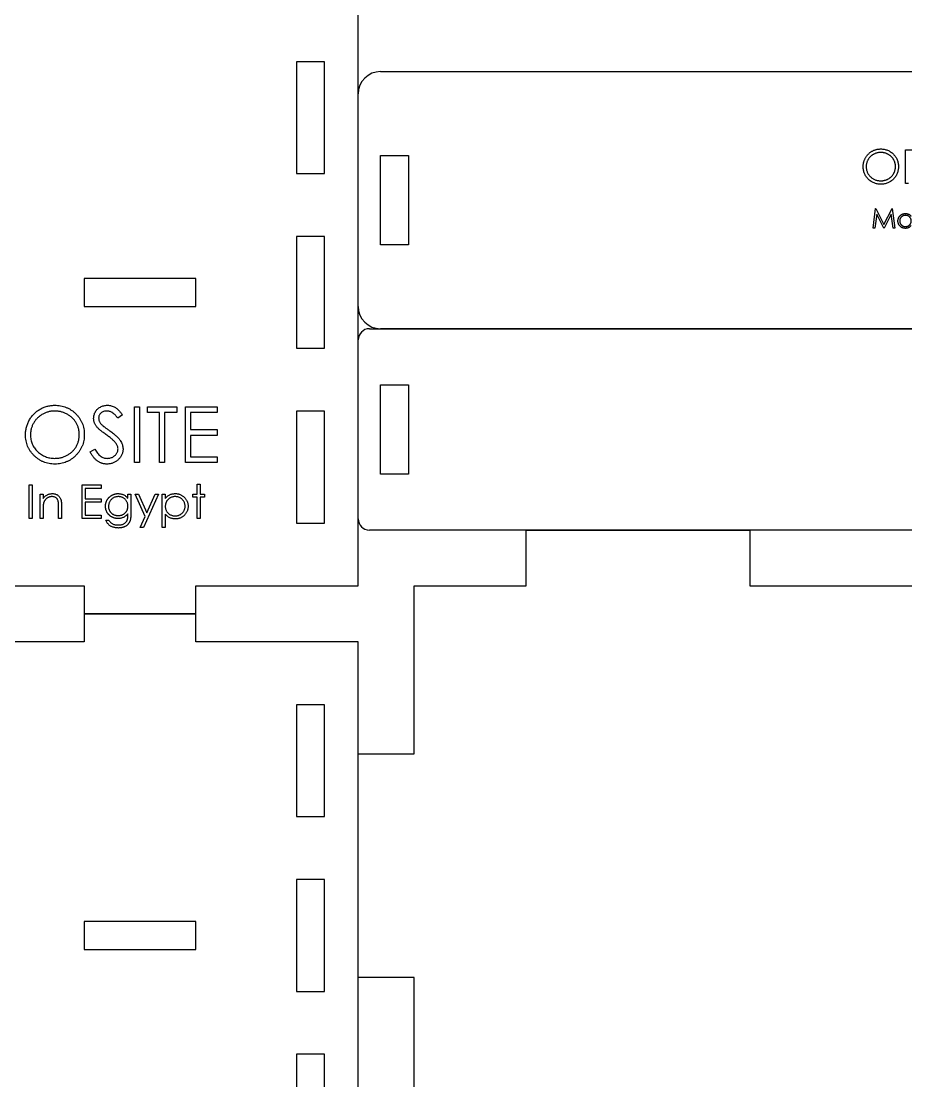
# Model space of a CAD drawing. Header units: millimetres. Extents: x 0 to 1198, y 2 to 800.
# Drawn here: x 148.3 to 227.3, y 400.8 to 495.5 of the extents above; entities that cross this region are included whole.
import ezdxf

# ---------------------------------------------------------------- set-up
doc = ezdxf.new("R2010")
doc.units = ezdxf.units.MM

# ---------------------------------------------------------------- blocks, each defined once
blk = doc.blocks.new('1- Side1 opposite')
at = {"color": 179, "linetype": 'Continuous', "lineweight": 25}
for p, q in [((153, 2.5), (153, 55)), ((147.5, 49.375), (147.5, 39.375)), ((150, 49.375), (147.5, 49.375)), ((150, 39.375), (150, 49.375)), ((147.5, 39.375), (150, 39.375)), ((150, 33.75), (147.5, 33.75)), ((147.5, 33.75), (147.5, 23.75)), ((150, 23.75), (150, 33.75)), ((138.5, 30), (128.5, 30)), ((128.5, 30), (128.5, 27.5)), ((138.5, 27.5), (138.5, 30)), ((128.5, 27.5), (138.5, 27.5)), ((147.5, 23.75), (150, 23.75)), ((133.013, 18.529), (133.462, 18.529)), ((133.013, 13.529), (133.013, 18.529)), ((133.462, 18.529), (133.462, 13.529)), ((134.167, 18.529), (136.795, 18.529)), ((134.167, 18.016), (134.167, 18.529)), ((135.257, 18.016), (134.167, 18.016)), ((135.257, 13.529), (135.257, 18.016)), ((135.706, 18.016), (135.706, 13.529)), ((136.795, 18.016), (135.706, 18.016)), ((136.795, 18.529), (136.795, 18.016)), ((137.565, 18.529), (140.385, 18.529)), ((137.565, 13.529), (137.565, 18.529)), ((138.013, 18.016), (138.013, 16.477)), ((140.385, 18.016), (138.013, 18.016)), ((140.385, 18.529), (140.385, 18.016)), ((150, 18.125), (147.5, 18.125)), ((147.5, 18.125), (147.5, 8.125)), ((150, 8.125), (150, 18.125)), ((131.924, 17.811), (131.518, 17.503)), ((138.013, 16.477), (140.385, 16.477)), ((140.385, 16.477), (140.385, 15.965)), ((138.013, 15.965), (138.013, 14.042)), ((140.385, 15.965), (138.013, 15.965)), ((129.039, 14.493), (129.462, 14.747)), ((133.462, 13.529), (133.013, 13.529)), ((135.706, 13.529), (135.257, 13.529)), ((140.385, 13.529), (137.565, 13.529)), ((138.013, 14.042), (140.385, 14.042)), ((140.385, 14.042), (140.385, 13.529)), ((123.61, 11.529), (123.879, 11.529)), ((123.61, 8.529), (123.61, 11.529)), ((123.879, 11.529), (123.879, 8.529)), ((128.34, 11.529), (130.033, 11.529)), ((128.34, 8.529), (128.34, 11.529)), ((130.033, 11.529), (130.033, 11.221)), ((138.61, 11.606), (138.879, 11.606)), ((138.61, 10.721), (138.61, 11.606)), ((138.879, 11.606), (138.879, 10.721)), ((124.571, 10.721), (124.84, 10.721)), ((124.571, 8.529), (124.571, 10.721)), ((124.84, 10.721), (124.84, 10.326)), ((128.61, 11.221), (128.61, 10.298)), ((130.033, 11.221), (128.61, 11.221)), ((132.417, 10.721), (132.686, 10.721)), ((132.417, 10.338), (132.417, 10.721)), ((132.686, 10.721), (132.686, 8.981)), ((133.071, 10.721), (133.361, 10.721)), ((133.957, 8.716), (133.071, 10.721)), ((133.361, 10.721), (134.104, 9.042)), ((135.148, 10.721), (133.802, 7.721)), ((134.104, 9.042), (134.857, 10.721)), ((134.857, 10.721), (135.148, 10.721)), ((135.494, 10.721), (135.763, 10.721)), ((135.494, 7.721), (135.494, 10.721)), ((135.763, 10.721), (135.763, 10.315)), ((138.225, 10.452), (138.225, 10.721)), ((138.225, 10.721), (138.61, 10.721)), ((138.61, 10.452), (138.225, 10.452)), ((138.61, 8.529), (138.61, 10.452)), ((138.879, 10.721), (139.263, 10.721)), ((138.879, 10.452), (138.879, 8.529)), ((139.263, 10.452), (138.879, 10.452)), ((139.263, 10.721), (139.263, 10.452)), ((126.225, 8.529), (126.225, 9.56)), ((126.494, 9.648), (126.494, 8.529)), ((128.61, 10.298), (130.033, 10.298)), ((128.61, 9.99), (128.61, 8.836)), ((130.033, 9.99), (128.61, 9.99)), ((130.033, 10.298), (130.033, 9.99)), ((123.879, 8.529), (123.61, 8.529)), ((124.84, 8.529), (124.571, 8.529)), ((124.84, 9.321), (124.84, 8.529)), ((126.494, 8.529), (126.225, 8.529)), ((130.033, 8.529), (128.34, 8.529)), ((128.61, 8.836), (130.033, 8.836)), ((130.033, 8.836), (130.033, 8.529)), ((132.417, 8.835), (132.417, 8.949)), ((133.511, 7.721), (133.957, 8.716)), ((135.763, 8.926), (135.763, 7.721)), ((138.879, 8.529), (138.61, 8.529)), ((130.456, 8.375), (130.725, 8.375)), ((133.802, 7.721), (133.511, 7.721)), ((135.763, 7.721), (135.494, 7.721)), ((147.5, 8.125), (150, 8.125)), ((119.5, 2.5), (128.5, 2.5)), ((128.5, 2.5), (128.5, 0)), ((138.5, 2.5), (153, 2.5)), ((138.5, 0), (138.5, 2.5)), ((128.5, 0), (138.5, 0))]:
    blk.add_line(p, q, dxfattribs=at)
for points, knots in [([(123.27, 16.007), (123.271, 16.066), (123.272, 16.184), (123.29, 16.36), (123.317, 16.533), (123.355, 16.702), (123.405, 16.868), (123.463, 17.031), (123.535, 17.19), (123.616, 17.345), (123.706, 17.494), (123.806, 17.636), (123.912, 17.77), (124.028, 17.894), (124.15, 18.011), (124.281, 18.119), (124.419, 18.219), (124.565, 18.31), (124.716, 18.392), (124.872, 18.462), (125.03, 18.522), (125.191, 18.571), (125.355, 18.61), (125.523, 18.636), (125.693, 18.655), (125.808, 18.656), (125.866, 18.657)], [0, 0, 0, 0, 0.043209, 0.085873, 0.12812, 0.170152, 0.211918, 0.253753, 0.296006, 0.338443, 0.381015, 0.42282, 0.464089, 0.505126, 0.545975, 0.586985, 0.628339, 0.670084, 0.711992, 0.753039, 0.794049, 0.834886, 0.875498, 0.916547, 0.958004, 1, 1, 1, 1]), ([(125.888, 18.144), (125.841, 18.144), (125.746, 18.142), (125.606, 18.127), (125.467, 18.106), (125.33, 18.075), (125.196, 18.033), (125.063, 17.984), (124.932, 17.926), (124.804, 17.859), (124.68, 17.785), (124.563, 17.704), (124.452, 17.617), (124.349, 17.523), (124.252, 17.424), (124.162, 17.319), (124.08, 17.206), (124.005, 17.088), (123.938, 16.966), (123.878, 16.84), (123.829, 16.709), (123.789, 16.576), (123.756, 16.439), (123.735, 16.299), (123.72, 16.155), (123.719, 16.058), (123.718, 16.009)], [0, 0, 0, 0, 0.042023, 0.083645, 0.124984, 0.166247, 0.207702, 0.249631, 0.291742, 0.334743, 0.37746, 0.419556, 0.461044, 0.502096, 0.542891, 0.583801, 0.624864, 0.666225, 0.707399, 0.748557, 0.789655, 0.83074, 0.87207, 0.913993, 0.956498, 1, 1, 1, 1]), ([(125.866, 18.657), (125.959, 18.655), (126.14, 18.65), (126.408, 18.615), (126.663, 18.554), (126.908, 18.472), (127.14, 18.364), (127.361, 18.233), (127.57, 18.078), (127.765, 17.9), (127.943, 17.707), (128.1, 17.501), (128.231, 17.282), (128.339, 17.053), (128.424, 16.813), (128.482, 16.562), (128.52, 16.3), (128.524, 16.121), (128.526, 16.031)], [0, 0, 0, 0, 0.06657, 0.130749, 0.193413, 0.254989, 0.316114, 0.377262, 0.439401, 0.502971, 0.566525, 0.628231, 0.689091, 0.749345, 0.81017, 0.87161, 0.934869, 1, 1, 1, 1]), ([(128.077, 16.032), (128.077, 16.08), (128.076, 16.176), (128.061, 16.318), (128.039, 16.457), (128.008, 16.593), (127.968, 16.724), (127.919, 16.852), (127.86, 16.976), (127.793, 17.097), (127.718, 17.213), (127.636, 17.324), (127.546, 17.428), (127.449, 17.527), (127.345, 17.619), (127.232, 17.705), (127.114, 17.786), (126.988, 17.859), (126.859, 17.926), (126.726, 17.984), (126.591, 18.033), (126.454, 18.075), (126.315, 18.105), (126.174, 18.127), (126.032, 18.142), (125.936, 18.144), (125.888, 18.144)], [0, 0, 0, 0, 0.042915, 0.08513, 0.126473, 0.167453, 0.207976, 0.248249, 0.28875, 0.32967, 0.370537, 0.411129, 0.451819, 0.492406, 0.533486, 0.575263, 0.617441, 0.660672, 0.70394, 0.746868, 0.789079, 0.831104, 0.873238, 0.915166, 0.957381, 1, 1, 1, 1]), ([(129.36, 17.49), (129.361, 17.543), (129.365, 17.648), (129.396, 17.801), (129.446, 17.946), (129.515, 18.084), (129.603, 18.21), (129.706, 18.325), (129.829, 18.422), (129.963, 18.506), (130.111, 18.573), (130.265, 18.622), (130.427, 18.651), (130.536, 18.655), (130.591, 18.657)], [0, 0, 0, 0, 0.083785, 0.16578, 0.24628, 0.327461, 0.408797, 0.489715, 0.571376, 0.655523, 0.741019, 0.826547, 0.911989, 1, 1, 1, 1]), ([(130.541, 18.144), (130.49, 18.142), (130.39, 18.139), (130.249, 18.103), (130.121, 18.045), (130.012, 17.965), (129.921, 17.869), (129.855, 17.76), (129.816, 17.639), (129.811, 17.554), (129.808, 17.511)], [0, 0, 0, 0, 0.143073, 0.275903, 0.402371, 0.528414, 0.650356, 0.765895, 0.880774, 1, 1, 1, 1]), ([(131.518, 17.503), (131.493, 17.535), (131.446, 17.595), (131.375, 17.68), (131.307, 17.758), (131.241, 17.826), (131.179, 17.887), (131.119, 17.939), (131.061, 17.983), (130.989, 18.03), (130.898, 18.076), (130.783, 18.116), (130.664, 18.139), (130.583, 18.143), (130.541, 18.144)], [0, 0, 0, 0, 0.098469, 0.189629, 0.274184, 0.352183, 0.423199, 0.488551, 0.548473, 0.60144, 0.701198, 0.799592, 0.898545, 1, 1, 1, 1]), ([(130.591, 18.657), (130.65, 18.655), (130.768, 18.651), (130.94, 18.616), (131.106, 18.558), (131.239, 18.492), (131.344, 18.426), (131.424, 18.366), (131.504, 18.297), (131.587, 18.218), (131.669, 18.13), (131.754, 18.032), (131.84, 17.926), (131.895, 17.85), (131.924, 17.811)], [0, 0, 0, 0, 0.107233, 0.213252, 0.31883, 0.426794, 0.483646, 0.543604, 0.608308, 0.677127, 0.750686, 0.828713, 0.91219, 1, 1, 1, 1]), ([(129.639, 16.729), (129.617, 16.758), (129.573, 16.816), (129.516, 16.907), (129.467, 16.999), (129.429, 17.094), (129.397, 17.19), (129.375, 17.289), (129.362, 17.389), (129.36, 17.456), (129.36, 17.49)], [0, 0, 0, 0, 0.133507, 0.262559, 0.388264, 0.512667, 0.633722, 0.755394, 0.877553, 1, 1, 1, 1]), ([(129.808, 17.511), (129.809, 17.484), (129.81, 17.431), (129.826, 17.351), (129.846, 17.272), (129.878, 17.194), (129.922, 17.115), (129.98, 17.033), (130.052, 16.949), (130.108, 16.894), (130.138, 16.865)], [0, 0, 0, 0, 0.107285, 0.214746, 0.322939, 0.434116, 0.553412, 0.686073, 0.834256, 1, 1, 1, 1]), ([(130.458, 16.049), (130.406, 16.086), (130.305, 16.158), (130.164, 16.264), (130.039, 16.361), (129.928, 16.45), (129.833, 16.531), (129.753, 16.603), (129.69, 16.668), (129.655, 16.71), (129.639, 16.729)], [0, 0, 0, 0, 0.181535, 0.347082, 0.495568, 0.628357, 0.74552, 0.845831, 0.930782, 1, 1, 1, 1]), ([(130.138, 16.865), (130.149, 16.855), (130.175, 16.832), (130.222, 16.794), (130.285, 16.747), (130.361, 16.689), (130.453, 16.622), (130.559, 16.546), (130.679, 16.46), (130.765, 16.399), (130.81, 16.367)], [0, 0, 0, 0, 0.0525943, 0.124952, 0.2180939, 0.3335024, 0.4687892, 0.6249376, 0.801683, 1, 1, 1, 1]), ([(130.81, 16.367), (130.864, 16.328), (130.969, 16.251), (131.119, 16.136), (131.254, 16.024), (131.376, 15.915), (131.486, 15.81), (131.583, 15.708), (131.666, 15.609), (131.757, 15.482), (131.849, 15.327), (131.928, 15.137), (131.978, 14.946), (131.984, 14.817), (131.988, 14.754)], [0, 0, 0, 0, 0.096972, 0.187773, 0.272396, 0.351321, 0.424335, 0.491909, 0.554233, 0.611268, 0.716348, 0.81454, 0.908495, 1, 1, 1, 1]), ([(125.906, 13.4), (125.815, 13.403), (125.637, 13.407), (125.375, 13.444), (125.123, 13.503), (124.882, 13.587), (124.652, 13.695), (124.433, 13.826), (124.225, 13.983), (124.03, 14.16), (123.852, 14.353), (123.697, 14.56), (123.565, 14.777), (123.457, 15.004), (123.372, 15.24), (123.314, 15.487), (123.276, 15.743), (123.272, 15.918), (123.27, 16.007)], [0, 0, 0, 0, 0.065819, 0.129747, 0.192072, 0.253459, 0.31457, 0.37628, 0.439026, 0.503267, 0.567493, 0.629705, 0.691, 0.751452, 0.812004, 0.87315, 0.935635, 1, 1, 1, 1]), ([(123.718, 16.009), (123.72, 15.936), (123.724, 15.794), (123.755, 15.586), (123.804, 15.386), (123.875, 15.195), (123.964, 15.012), (124.074, 14.838), (124.204, 14.673), (124.352, 14.518), (124.514, 14.377), (124.686, 14.253), (124.866, 14.148), (125.055, 14.062), (125.251, 13.995), (125.457, 13.948), (125.669, 13.918), (125.814, 13.915), (125.888, 13.913)], [0, 0, 0, 0, 0.064504, 0.126899, 0.187747, 0.24815, 0.308586, 0.369583, 0.431827, 0.49618, 0.560668, 0.623504, 0.68526, 0.746537, 0.808327, 0.870486, 0.934317, 1, 1, 1, 1]), ([(125.888, 13.913), (125.937, 13.914), (126.035, 13.915), (126.181, 13.929), (126.325, 13.951), (126.465, 13.982), (126.602, 14.021), (126.737, 14.068), (126.868, 14.126), (126.997, 14.19), (127.121, 14.263), (127.239, 14.342), (127.348, 14.429), (127.451, 14.521), (127.548, 14.619), (127.637, 14.724), (127.718, 14.837), (127.793, 14.954), (127.86, 15.077), (127.919, 15.204), (127.968, 15.333), (128.008, 15.467), (128.039, 15.603), (128.061, 15.743), (128.076, 15.886), (128.077, 15.983), (128.077, 16.032)], [0, 0, 0, 0, 0.043633, 0.086538, 0.129177, 0.171436, 0.213416, 0.255266, 0.297369, 0.339941, 0.382347, 0.423953, 0.464871, 0.505572, 0.546003, 0.586568, 0.627065, 0.668271, 0.709549, 0.750428, 0.791096, 0.832027, 0.873136, 0.914611, 0.956956, 1, 1, 1, 1]), ([(128.526, 16.031), (128.524, 15.941), (128.52, 15.763), (128.482, 15.503), (128.424, 15.253), (128.34, 15.014), (128.232, 14.784), (128.1, 14.566), (127.944, 14.358), (127.767, 14.163), (127.573, 13.984), (127.366, 13.829), (127.149, 13.695), (126.92, 13.588), (126.682, 13.503), (126.432, 13.445), (126.173, 13.407), (125.996, 13.403), (125.906, 13.4)], [0, 0, 0, 0, 0.065227, 0.128569, 0.19032, 0.251378, 0.312388, 0.373789, 0.436431, 0.500567, 0.564687, 0.627136, 0.688455, 0.749246, 0.810155, 0.871671, 0.934773, 1, 1, 1, 1]), ([(131.36, 15.251), (131.337, 15.28), (131.29, 15.34), (131.21, 15.43), (131.115, 15.522), (131.009, 15.621), (130.889, 15.721), (130.758, 15.828), (130.613, 15.937), (130.511, 16.011), (130.458, 16.049)], [0, 0, 0, 0, 0.090279, 0.18953, 0.299198, 0.418926, 0.548376, 0.688136, 0.839084, 1, 1, 1, 1]), ([(131.539, 14.761), (131.537, 14.802), (131.533, 14.887), (131.496, 15.012), (131.44, 15.135), (131.387, 15.212), (131.36, 15.251)], [0, 0, 0, 0, 0.234723, 0.477158, 0.728556, 1, 1, 1, 1]), ([(130.559, 13.4), (130.522, 13.401), (130.447, 13.403), (130.336, 13.416), (130.227, 13.434), (130.122, 13.462), (130.019, 13.497), (129.919, 13.541), (129.821, 13.592), (129.726, 13.651), (129.632, 13.72), (129.543, 13.8), (129.453, 13.889), (129.366, 13.989), (129.281, 14.1), (129.198, 14.221), (129.116, 14.353), (129.065, 14.446), (129.039, 14.493)], [0, 0, 0, 0, 0.057208, 0.113696, 0.169178, 0.224159, 0.27872, 0.333794, 0.389241, 0.445822, 0.503704, 0.564294, 0.627975, 0.695038, 0.765373, 0.839611, 0.917538, 1, 1, 1, 1]), ([(129.462, 14.747), (129.501, 14.681), (129.576, 14.555), (129.702, 14.384), (129.832, 14.24), (129.968, 14.121), (130.108, 14.028), (130.254, 13.962), (130.405, 13.921), (130.508, 13.916), (130.559, 13.913)], [0, 0, 0, 0, 0.1590043, 0.3046461, 0.4385469, 0.5623223, 0.6774325, 0.7868974, 0.8936109, 1, 1, 1, 1]), ([(130.559, 13.913), (130.603, 13.915), (130.69, 13.917), (130.818, 13.94), (130.942, 13.976), (131.06, 14.027), (131.171, 14.089), (131.267, 14.164), (131.351, 14.248), (131.419, 14.341), (131.471, 14.441), (131.512, 14.545), (131.534, 14.652), (131.537, 14.724), (131.539, 14.761)], [0, 0, 0, 0, 0.0912636, 0.1809303, 0.2700882, 0.3601561, 0.4483425, 0.5326658, 0.6138337, 0.6939815, 0.772716, 0.8493352, 0.9239673, 1, 1, 1, 1]), ([(131.988, 14.754), (131.987, 14.709), (131.985, 14.62), (131.964, 14.49), (131.932, 14.363), (131.885, 14.242), (131.827, 14.124), (131.754, 14.012), (131.67, 13.903), (131.572, 13.802), (131.466, 13.708), (131.354, 13.625), (131.235, 13.556), (131.111, 13.499), (130.981, 13.455), (130.845, 13.423), (130.704, 13.404), (130.608, 13.402), (130.559, 13.4)], [0, 0, 0, 0, 0.061484, 0.121775, 0.18092, 0.240256, 0.300114, 0.361146, 0.423501, 0.488669, 0.553954, 0.617581, 0.680238, 0.742187, 0.804663, 0.868259, 0.93302, 1, 1, 1, 1]), ([(124.84, 10.326), (124.869, 10.361), (124.925, 10.431), (125.018, 10.523), (125.116, 10.598), (125.219, 10.658), (125.326, 10.703), (125.438, 10.736), (125.555, 10.756), (125.634, 10.758), (125.674, 10.759)], [0, 0, 0, 0, 0.140976, 0.273569, 0.398988, 0.51993, 0.63811, 0.756589, 0.87686, 1, 1, 1, 1]), ([(125.628, 10.49), (125.606, 10.49), (125.563, 10.489), (125.499, 10.481), (125.438, 10.468), (125.377, 10.45), (125.32, 10.425), (125.262, 10.397), (125.208, 10.363), (125.155, 10.324), (125.106, 10.281), (125.06, 10.236), (125.02, 10.187), (124.983, 10.137), (124.951, 10.084), (124.923, 10.028), (124.899, 9.97), (124.888, 9.93), (124.882, 9.91)], [0, 0, 0, 0, 0.063986, 0.126627, 0.188984, 0.25023, 0.312351, 0.374574, 0.438148, 0.50292, 0.567974, 0.630771, 0.692935, 0.754398, 0.815218, 0.876117, 0.938015, 1, 1, 1, 1]), ([(126.193, 10.059), (126.184, 10.093), (126.166, 10.158), (126.123, 10.247), (126.068, 10.323), (126.002, 10.385), (125.923, 10.433), (125.834, 10.466), (125.734, 10.487), (125.664, 10.489), (125.628, 10.49)], [0, 0, 0, 0, 0.13552, 0.260833, 0.378476, 0.493178, 0.609281, 0.729981, 0.859261, 1, 1, 1, 1]), ([(125.674, 10.759), (125.715, 10.758), (125.794, 10.755), (125.91, 10.732), (126.018, 10.692), (126.118, 10.638), (126.208, 10.571), (126.287, 10.492), (126.353, 10.402), (126.397, 10.318), (126.425, 10.244), (126.444, 10.18), (126.459, 10.109), (126.472, 10.031), (126.482, 9.946), (126.489, 9.853), (126.494, 9.753), (126.494, 9.684), (126.494, 9.648)], [0, 0, 0, 0, 0.07724, 0.151178, 0.223488, 0.295543, 0.366976, 0.437131, 0.507044, 0.57856, 0.616614, 0.658756, 0.704491, 0.754803, 0.809332, 0.868274, 0.932073, 1, 1, 1, 1]), ([(130.417, 9.632), (130.418, 9.657), (130.419, 9.707), (130.426, 9.78), (130.437, 9.853), (130.454, 9.924), (130.475, 9.994), (130.501, 10.062), (130.532, 10.129), (130.567, 10.195), (130.607, 10.258), (130.65, 10.319), (130.697, 10.375), (130.748, 10.429), (130.802, 10.479), (130.86, 10.525), (130.921, 10.569), (130.986, 10.608), (131.053, 10.643), (131.121, 10.675), (131.19, 10.7), (131.26, 10.723), (131.331, 10.738), (131.403, 10.751), (131.476, 10.758), (131.525, 10.759), (131.549, 10.759)], [0, 0, 0, 0, 0.042034, 0.083905, 0.125069, 0.166158, 0.20721, 0.248491, 0.289878, 0.33217, 0.374476, 0.416225, 0.45761, 0.499073, 0.540553, 0.582249, 0.62455, 0.667433, 0.710323, 0.752467, 0.794065, 0.835216, 0.876228, 0.917446, 0.958643, 1, 1, 1, 1]), ([(131.571, 10.49), (131.532, 10.489), (131.454, 10.486), (131.339, 10.464), (131.229, 10.428), (131.125, 10.378), (131.027, 10.316), (130.941, 10.241), (130.865, 10.155), (130.801, 10.06), (130.75, 9.957), (130.714, 9.849), (130.69, 9.736), (130.688, 9.66), (130.686, 9.621)], [0, 0, 0, 0, 0.0855189, 0.1693093, 0.2522179, 0.3367565, 0.4205955, 0.5027411, 0.5848036, 0.6682685, 0.7518231, 0.8336286, 0.9162198, 1, 1, 1, 1]), ([(131.549, 10.759), (131.59, 10.758), (131.669, 10.756), (131.787, 10.738), (131.9, 10.709), (132.009, 10.668), (132.116, 10.612), (132.22, 10.538), (132.322, 10.445), (132.385, 10.374), (132.417, 10.338)], [0, 0, 0, 0, 0.120911, 0.238762, 0.354755, 0.470359, 0.589144, 0.716329, 0.852445, 1, 1, 1, 1]), ([(132.417, 9.637), (132.416, 9.677), (132.414, 9.755), (132.393, 9.869), (132.359, 9.976), (132.311, 10.075), (132.251, 10.167), (132.178, 10.249), (132.095, 10.321), (132.001, 10.381), (131.9, 10.429), (131.794, 10.465), (131.684, 10.486), (131.609, 10.489), (131.571, 10.49)], [0, 0, 0, 0, 0.0892428, 0.1743491, 0.2576131, 0.3395274, 0.4209974, 0.5015791, 0.5825418, 0.6661327, 0.7500491, 0.8327429, 0.9156474, 1, 1, 1, 1]), ([(135.763, 10.315), (135.792, 10.352), (135.848, 10.424), (135.943, 10.516), (136.044, 10.594), (136.153, 10.656), (136.269, 10.702), (136.39, 10.736), (136.517, 10.756), (136.605, 10.758), (136.649, 10.759)], [0, 0, 0, 0, 0.13536, 0.263045, 0.386061, 0.505771, 0.625178, 0.746148, 0.870538, 1, 1, 1, 1]), ([(136.647, 10.49), (136.616, 10.49), (136.556, 10.489), (136.468, 10.476), (136.383, 10.457), (136.303, 10.429), (136.225, 10.394), (136.152, 10.351), (136.083, 10.3), (136.017, 10.242), (135.958, 10.178), (135.906, 10.11), (135.862, 10.037), (135.826, 9.961), (135.798, 9.881), (135.778, 9.797), (135.766, 9.71), (135.764, 9.65), (135.763, 9.62)], [0, 0, 0, 0, 0.0660441, 0.1300237, 0.1923741, 0.2538843, 0.3148961, 0.3758058, 0.4382422, 0.5015913, 0.5648808, 0.6265333, 0.6875158, 0.7481059, 0.8087955, 0.8708215, 0.9343711, 1, 1, 1, 1]), ([(137.533, 9.628), (137.531, 9.665), (137.529, 9.74), (137.504, 9.851), (137.468, 9.959), (137.414, 10.061), (137.35, 10.158), (137.273, 10.243), (137.187, 10.318), (137.091, 10.379), (136.987, 10.429), (136.878, 10.465), (136.764, 10.486), (136.686, 10.489), (136.647, 10.49)], [0, 0, 0, 0, 0.081994, 0.163349, 0.245826, 0.330367, 0.415198, 0.497941, 0.580476, 0.66374, 0.747513, 0.830399, 0.914076, 1, 1, 1, 1]), ([(136.649, 10.759), (136.688, 10.758), (136.765, 10.756), (136.878, 10.741), (136.987, 10.715), (137.091, 10.678), (137.192, 10.632), (137.287, 10.574), (137.379, 10.507), (137.465, 10.429), (137.544, 10.346), (137.612, 10.256), (137.671, 10.162), (137.719, 10.064), (137.756, 9.962), (137.783, 9.855), (137.799, 9.744), (137.801, 9.669), (137.802, 9.631)], [0, 0, 0, 0, 0.065081, 0.128636, 0.190653, 0.252125, 0.313446, 0.375227, 0.438498, 0.503285, 0.56801, 0.630879, 0.692154, 0.752552, 0.813191, 0.873985, 0.936258, 1, 1, 1, 1]), ([(124.882, 9.91), (124.878, 9.895), (124.871, 9.863), (124.863, 9.81), (124.856, 9.749), (124.85, 9.679), (124.846, 9.602), (124.842, 9.516), (124.841, 9.421), (124.84, 9.356), (124.84, 9.321)], [0, 0, 0, 0, 0.076995, 0.167615, 0.271052, 0.38946, 0.520843, 0.666399, 0.826094, 1, 1, 1, 1]), ([(126.225, 9.56), (126.225, 9.59), (126.224, 9.647), (126.223, 9.729), (126.221, 9.803), (126.218, 9.869), (126.213, 9.928), (126.208, 9.978), (126.201, 10.021), (126.196, 10.047), (126.193, 10.059)], [0, 0, 0, 0, 0.17885, 0.34211, 0.489826, 0.623254, 0.74008, 0.841483, 0.928908, 1, 1, 1, 1]), ([(131.541, 8.529), (131.516, 8.529), (131.466, 8.53), (131.392, 8.538), (131.319, 8.549), (131.248, 8.565), (131.177, 8.586), (131.108, 8.612), (131.039, 8.642), (130.973, 8.677), (130.909, 8.716), (130.848, 8.758), (130.791, 8.803), (130.737, 8.852), (130.688, 8.904), (130.642, 8.959), (130.6, 9.017), (130.561, 9.078), (130.528, 9.142), (130.498, 9.207), (130.473, 9.274), (130.452, 9.343), (130.437, 9.413), (130.425, 9.485), (130.419, 9.558), (130.418, 9.607), (130.417, 9.632)], [0, 0, 0, 0, 0.042865, 0.085222, 0.127202, 0.169025, 0.210882, 0.252963, 0.295628, 0.338553, 0.381463, 0.423582, 0.465066, 0.506312, 0.54704, 0.587676, 0.628675, 0.669946, 0.711036, 0.751996, 0.792673, 0.833446, 0.874191, 0.915494, 0.957478, 1, 1, 1, 1]), ([(130.686, 9.621), (130.687, 9.592), (130.688, 9.535), (130.7, 9.451), (130.719, 9.371), (130.746, 9.295), (130.779, 9.223), (130.821, 9.154), (130.871, 9.09), (130.927, 9.03), (130.989, 8.975), (131.057, 8.928), (131.13, 8.888), (131.206, 8.854), (131.287, 8.83), (131.372, 8.811), (131.462, 8.8), (131.524, 8.799), (131.555, 8.798)], [0, 0, 0, 0, 0.064983, 0.127803, 0.189056, 0.248395, 0.307691, 0.366977, 0.42734, 0.488795, 0.550674, 0.612045, 0.673369, 0.73493, 0.79781, 0.862892, 0.930095, 1, 1, 1, 1]), ([(131.555, 8.798), (131.587, 8.799), (131.648, 8.8), (131.739, 8.811), (131.825, 8.829), (131.906, 8.854), (131.982, 8.886), (132.053, 8.927), (132.12, 8.974), (132.181, 9.028), (132.237, 9.088), (132.285, 9.153), (132.326, 9.223), (132.36, 9.297), (132.386, 9.375), (132.403, 9.459), (132.415, 9.546), (132.417, 9.606), (132.417, 9.637)], [0, 0, 0, 0, 0.0701215, 0.1371218, 0.2014871, 0.2637651, 0.3245601, 0.3847389, 0.4449046, 0.5052319, 0.565494, 0.6250997, 0.6843497, 0.7438828, 0.8046082, 0.8672389, 0.9320943, 1, 1, 1, 1]), ([(135.763, 9.62), (135.765, 9.58), (135.767, 9.502), (135.789, 9.389), (135.824, 9.281), (135.875, 9.18), (135.938, 9.088), (136.014, 9.005), (136.103, 8.932), (136.203, 8.871), (136.309, 8.821), (136.42, 8.786), (136.535, 8.764), (136.612, 8.761), (136.651, 8.759)], [0, 0, 0, 0, 0.08644, 0.169344, 0.251061, 0.332326, 0.413189, 0.494299, 0.576654, 0.661785, 0.747765, 0.831967, 0.915299, 1, 1, 1, 1]), ([(136.651, 8.759), (136.689, 8.761), (136.765, 8.763), (136.876, 8.786), (136.985, 8.821), (137.088, 8.872), (137.185, 8.935), (137.272, 9.01), (137.348, 9.097), (137.413, 9.194), (137.466, 9.298), (137.505, 9.405), (137.528, 9.516), (137.531, 9.591), (137.533, 9.628)], [0, 0, 0, 0, 0.08342, 0.165574, 0.248159, 0.332033, 0.416257, 0.499525, 0.583039, 0.668596, 0.754035, 0.83692, 0.9183, 1, 1, 1, 1]), ([(137.802, 9.631), (137.801, 9.592), (137.799, 9.515), (137.783, 9.403), (137.757, 9.294), (137.72, 9.19), (137.672, 9.091), (137.614, 8.996), (137.546, 8.906), (137.468, 8.821), (137.383, 8.744), (137.292, 8.676), (137.197, 8.619), (137.098, 8.571), (136.994, 8.535), (136.885, 8.509), (136.773, 8.493), (136.696, 8.491), (136.658, 8.49)], [0, 0, 0, 0, 0.064921, 0.128034, 0.189574, 0.25058, 0.311733, 0.37325, 0.435763, 0.500346, 0.564949, 0.627528, 0.689157, 0.749865, 0.81076, 0.8723, 0.935413, 1, 1, 1, 1]), ([(132.417, 8.949), (132.39, 8.916), (132.336, 8.852), (132.242, 8.767), (132.14, 8.695), (132.029, 8.635), (131.913, 8.587), (131.792, 8.554), (131.668, 8.532), (131.584, 8.53), (131.541, 8.529)], [0, 0, 0, 0, 0.126561, 0.250895, 0.374719, 0.499826, 0.624964, 0.749039, 0.87318, 1, 1, 1, 1]), ([(131.549, 7.952), (131.596, 7.953), (131.687, 7.955), (131.817, 7.975), (131.936, 8.007), (132.043, 8.052), (132.136, 8.107), (132.217, 8.169), (132.282, 8.238), (132.326, 8.303), (132.353, 8.36), (132.37, 8.409), (132.385, 8.464), (132.396, 8.526), (132.406, 8.594), (132.412, 8.669), (132.417, 8.75), (132.417, 8.806), (132.417, 8.835)], [0, 0, 0, 0, 0.098171, 0.189264, 0.274463, 0.355023, 0.43092, 0.501086, 0.566608, 0.629721, 0.662711, 0.698766, 0.738611, 0.782581, 0.830409, 0.882578, 0.939229, 1, 1, 1, 1]), ([(132.686, 8.981), (132.686, 8.944), (132.686, 8.873), (132.682, 8.769), (132.675, 8.674), (132.668, 8.586), (132.656, 8.505), (132.642, 8.433), (132.627, 8.368), (132.613, 8.328), (132.607, 8.309)], [0, 0, 0, 0, 0.163445, 0.315489, 0.456291, 0.585864, 0.705429, 0.813371, 0.911718, 1, 1, 1, 1]), ([(136.658, 8.49), (136.614, 8.491), (136.528, 8.494), (136.402, 8.516), (136.281, 8.549), (136.166, 8.598), (136.056, 8.659), (135.952, 8.735), (135.853, 8.824), (135.794, 8.891), (135.763, 8.926)], [0, 0, 0, 0, 0.126841, 0.250548, 0.37123, 0.492116, 0.613401, 0.737997, 0.866132, 1, 1, 1, 1]), ([(131.575, 7.683), (131.53, 7.683), (131.441, 7.685), (131.312, 7.701), (131.19, 7.725), (131.075, 7.761), (130.97, 7.805), (130.873, 7.855), (130.788, 7.912), (130.711, 7.978), (130.641, 8.056), (130.575, 8.148), (130.512, 8.255), (130.475, 8.334), (130.456, 8.375)], [0, 0, 0, 0, 0.0964914, 0.1884737, 0.2768399, 0.3621366, 0.4434368, 0.5201655, 0.5927097, 0.6629173, 0.7354188, 0.814881, 0.9030606, 1, 1, 1, 1]), ([(130.725, 8.375), (130.747, 8.34), (130.789, 8.273), (130.868, 8.186), (130.955, 8.112), (131.052, 8.052), (131.16, 8.007), (131.279, 7.975), (131.411, 7.955), (131.502, 7.953), (131.549, 7.952)], [0, 0, 0, 0, 0.1247165, 0.2438054, 0.3600615, 0.475112, 0.5935251, 0.7193502, 0.8538548, 1, 1, 1, 1]), ([(132.607, 8.309), (132.597, 8.284), (132.578, 8.236), (132.543, 8.167), (132.503, 8.102), (132.458, 8.042), (132.407, 7.986), (132.352, 7.934), (132.292, 7.886), (132.226, 7.844), (132.157, 7.806), (132.084, 7.773), (132.008, 7.744), (131.928, 7.723), (131.844, 7.704), (131.758, 7.692), (131.668, 7.684), (131.606, 7.683), (131.575, 7.683)], [0, 0, 0, 0, 0.061371, 0.120906, 0.179424, 0.237607, 0.295938, 0.354218, 0.413537, 0.474087, 0.535121, 0.596988, 0.66002, 0.724277, 0.790012, 0.857748, 0.927829, 1, 1, 1, 1])]:
    blk.add_open_spline(points, degree=3, knots=knots, dxfattribs=at)
blk = doc.blocks.new('20- Bottom-66')
at = {"color": 179, "linetype": 'Continuous', "lineweight": 25}
for p, q in [((15, 150), (15, 155)), ((15, 155), (35, 155)), ((35, 155), (35, 150)), ((5, 135), (5, 150)), ((5, 150), (15, 150)), ((35, 150), (57.5, 150)), ((0, 115), (0, 135)), ((0, 135), (5, 135)), ((5, 115), (0, 115)), ((5, 87.5), (5, 115))]:
    blk.add_line(p, q, dxfattribs=at)
blk = doc.blocks.new('1- Side1')
at = {"color": 179, "linetype": 'Continuous', "lineweight": 25}
for p, q in [((128.5, 57.5), (128.5, 55)), ((138.5, 57.5), (128.5, 57.5)), ((138.5, 55), (138.5, 57.5)), ((128.5, 55), (119.5, 55)), ((153, 55), (138.5, 55)), ((153, 2.5), (153, 55)), ((147.5, 49.375), (147.5, 39.375)), ((150, 49.375), (147.5, 49.375)), ((150, 39.375), (150, 49.375)), ((147.5, 39.375), (150, 39.375)), ((150, 33.75), (147.5, 33.75)), ((147.5, 33.75), (147.5, 23.75)), ((150, 23.75), (150, 33.75)), ((138.5, 30), (128.5, 30)), ((128.5, 30), (128.5, 27.5)), ((138.5, 27.5), (138.5, 30)), ((128.5, 27.5), (138.5, 27.5)), ((147.5, 23.75), (150, 23.75)), ((150, 18.125), (147.5, 18.125)), ((147.5, 18.125), (147.5, 8.125)), ((150, 8.125), (150, 18.125))]:
    blk.add_line(p, q, dxfattribs=at)
blk = doc.blocks.new('40- Side-53-2')
at = {"color": 179, "linetype": 'Continuous', "lineweight": 25}
for p, q in [((2, 23), (107, 23)), ((0, 2), (0, 21)), ((2, 15.5), (4.5, 15.5)), ((2, 7.5), (2, 15.5)), ((4.5, 15.5), (4.5, 7.5)), ((48.904, 16), (49.492, 16)), ((48.904, 13), (48.904, 16)), ((49.173, 13), (48.904, 13)), ((46.019, 9), (46.25, 10.75)), ((46.25, 10.75), (46.273, 10.75)), ((46.273, 10.75), (46.995, 9.314)), ((46.995, 9.314), (47.716, 10.75)), ((47.716, 10.75), (47.739, 10.75)), ((47.739, 10.75), (47.971, 9)), ((46.345, 10.262), (46.177, 9)), ((46.979, 9), (46.345, 10.262)), ((47.646, 10.259), (47.014, 9)), ((47.813, 9), (47.646, 10.259)), ((46.177, 9), (46.019, 9)), ((47.014, 9), (46.979, 9)), ((47.971, 9), (47.813, 9)), ((4.5, 7.5), (2, 7.5)), ((107, 0), (2, 0))]:
    blk.add_line(p, q, dxfattribs=at)
for centre, start, end in [((2, 21), 90, 180), ((2, 2), 180, 270)]:
    blk.add_arc(centre, 2, start, end, dxfattribs=at)
for points, knots in [([(45.135, 14.487), (45.135, 14.522), (45.136, 14.593), (45.147, 14.699), (45.163, 14.802), (45.186, 14.904), (45.215, 15.003), (45.251, 15.101), (45.294, 15.196), (45.342, 15.29), (45.396, 15.379), (45.456, 15.464), (45.52, 15.545), (45.589, 15.619), (45.663, 15.689), (45.741, 15.754), (45.824, 15.814), (45.912, 15.869), (46.002, 15.918), (46.096, 15.96), (46.191, 15.996), (46.287, 16.026), (46.386, 16.049), (46.486, 16.065), (46.589, 16.076), (46.658, 16.076), (46.692, 16.077)], [0, 0, 0, 0, 0.043209, 0.085873, 0.12812, 0.170152, 0.211918, 0.253753, 0.296006, 0.338443, 0.381015, 0.42282, 0.464089, 0.505126, 0.545975, 0.586985, 0.628339, 0.670084, 0.711992, 0.753039, 0.794049, 0.834886, 0.875498, 0.916547, 0.958004, 1, 1, 1, 1]), ([(46.706, 15.769), (46.677, 15.769), (46.62, 15.768), (46.536, 15.759), (46.453, 15.746), (46.371, 15.728), (46.29, 15.702), (46.21, 15.673), (46.132, 15.638), (46.055, 15.598), (45.981, 15.554), (45.91, 15.505), (45.844, 15.453), (45.782, 15.397), (45.724, 15.337), (45.67, 15.274), (45.621, 15.206), (45.576, 15.136), (45.535, 15.062), (45.5, 14.987), (45.47, 14.908), (45.446, 14.828), (45.427, 14.746), (45.414, 14.662), (45.405, 14.576), (45.404, 14.517), (45.404, 14.488)], [0, 0, 0, 0, 0.042023, 0.083645, 0.124984, 0.166247, 0.207702, 0.249631, 0.291742, 0.334743, 0.37746, 0.419556, 0.461044, 0.502096, 0.542891, 0.583801, 0.624864, 0.666225, 0.707399, 0.748557, 0.789655, 0.83074, 0.87207, 0.913993, 0.956498, 1, 1, 1, 1]), ([(46.692, 16.077), (46.748, 16.076), (46.857, 16.073), (47.017, 16.052), (47.17, 16.015), (47.317, 15.966), (47.457, 15.901), (47.589, 15.823), (47.715, 15.73), (47.832, 15.623), (47.938, 15.507), (48.033, 15.383), (48.111, 15.252), (48.176, 15.115), (48.227, 14.971), (48.262, 14.82), (48.285, 14.663), (48.287, 14.556), (48.288, 14.501)], [0, 0, 0, 0, 0.06657, 0.130749, 0.193413, 0.254989, 0.316114, 0.377262, 0.439401, 0.502971, 0.566525, 0.628231, 0.689091, 0.749345, 0.81017, 0.87161, 0.934869, 1, 1, 1, 1]), ([(48.019, 14.502), (48.019, 14.531), (48.018, 14.589), (48.009, 14.674), (47.996, 14.757), (47.978, 14.838), (47.954, 14.917), (47.924, 14.994), (47.889, 15.069), (47.849, 15.141), (47.804, 15.211), (47.754, 15.277), (47.7, 15.339), (47.642, 15.399), (47.58, 15.454), (47.512, 15.506), (47.441, 15.554), (47.366, 15.598), (47.288, 15.638), (47.208, 15.673), (47.127, 15.703), (47.045, 15.728), (46.962, 15.746), (46.877, 15.759), (46.792, 15.768), (46.734, 15.769), (46.706, 15.769)], [0, 0, 0, 0, 0.042915, 0.08513, 0.126473, 0.167453, 0.207976, 0.248249, 0.28875, 0.32967, 0.370537, 0.411129, 0.451819, 0.492406, 0.533486, 0.575263, 0.617441, 0.660672, 0.70394, 0.746868, 0.789079, 0.831104, 0.873238, 0.915166, 0.957381, 1, 1, 1, 1]), ([(46.716, 12.923), (46.662, 12.924), (46.555, 12.927), (46.397, 12.949), (46.246, 12.985), (46.102, 13.035), (45.964, 13.1), (45.833, 13.179), (45.708, 13.272), (45.591, 13.379), (45.484, 13.495), (45.391, 13.619), (45.312, 13.749), (45.247, 13.885), (45.196, 14.027), (45.161, 14.175), (45.139, 14.329), (45.136, 14.434), (45.135, 14.487)], [0, 0, 0, 0, 0.065819, 0.129747, 0.192072, 0.253459, 0.31457, 0.37628, 0.439026, 0.503267, 0.567493, 0.629705, 0.691, 0.751452, 0.812004, 0.87315, 0.935635, 1, 1, 1, 1]), ([(45.404, 14.488), (45.405, 14.445), (45.407, 14.359), (45.426, 14.234), (45.455, 14.114), (45.498, 14), (45.551, 13.89), (45.617, 13.785), (45.695, 13.686), (45.784, 13.593), (45.881, 13.509), (45.984, 13.434), (46.092, 13.371), (46.206, 13.32), (46.324, 13.28), (46.447, 13.252), (46.574, 13.233), (46.661, 13.232), (46.706, 13.231)], [0, 0, 0, 0, 0.064504, 0.126899, 0.187747, 0.24815, 0.308586, 0.369583, 0.431827, 0.49618, 0.560668, 0.623504, 0.68526, 0.746537, 0.808327, 0.870486, 0.934317, 1, 1, 1, 1]), ([(46.706, 13.231), (46.735, 13.231), (46.794, 13.232), (46.882, 13.24), (46.967, 13.253), (47.052, 13.272), (47.134, 13.296), (47.215, 13.323), (47.294, 13.358), (47.371, 13.397), (47.445, 13.441), (47.516, 13.488), (47.581, 13.54), (47.644, 13.595), (47.702, 13.654), (47.755, 13.717), (47.804, 13.785), (47.849, 13.855), (47.889, 13.929), (47.924, 14.005), (47.954, 14.083), (47.977, 14.163), (47.996, 14.245), (48.009, 14.329), (48.018, 14.414), (48.019, 14.473), (48.019, 14.502)], [0, 0, 0, 0, 0.043633, 0.086538, 0.129177, 0.171436, 0.213416, 0.255266, 0.297369, 0.339941, 0.382347, 0.423953, 0.464871, 0.505572, 0.546003, 0.586568, 0.627065, 0.668271, 0.709549, 0.750428, 0.791096, 0.832027, 0.873136, 0.914611, 0.956956, 1, 1, 1, 1]), ([(48.288, 14.501), (48.287, 14.447), (48.285, 14.341), (48.262, 14.185), (48.227, 14.035), (48.177, 13.891), (48.112, 13.753), (48.033, 13.622), (47.939, 13.497), (47.833, 13.381), (47.717, 13.273), (47.592, 13.18), (47.462, 13.1), (47.325, 13.036), (47.182, 12.984), (47.032, 12.95), (46.876, 12.927), (46.77, 12.924), (46.716, 12.923)], [0, 0, 0, 0, 0.065227, 0.128569, 0.19032, 0.251378, 0.312388, 0.373789, 0.436431, 0.500567, 0.564687, 0.627136, 0.688455, 0.749246, 0.810155, 0.871671, 0.934773, 1, 1, 1, 1]), ([(48.24, 9.643), (48.241, 9.665), (48.242, 9.709), (48.251, 9.774), (48.267, 9.836), (48.289, 9.896), (48.317, 9.953), (48.351, 10.008), (48.391, 10.06), (48.437, 10.109), (48.487, 10.154), (48.54, 10.193), (48.596, 10.227), (48.654, 10.254), (48.715, 10.275), (48.779, 10.291), (48.845, 10.299), (48.889, 10.301), (48.912, 10.301)], [0, 0, 0, 0, 0.063775, 0.126079, 0.186904, 0.247574, 0.308003, 0.369132, 0.432033, 0.496791, 0.561611, 0.624914, 0.686726, 0.748079, 0.809582, 0.871631, 0.934886, 1, 1, 1, 1]), ([(48.907, 8.978), (48.885, 8.978), (48.84, 8.979), (48.775, 8.989), (48.711, 9.004), (48.651, 9.025), (48.593, 9.053), (48.537, 9.086), (48.485, 9.125), (48.435, 9.171), (48.389, 9.22), (48.349, 9.272), (48.316, 9.328), (48.288, 9.386), (48.267, 9.446), (48.252, 9.51), (48.242, 9.575), (48.241, 9.62), (48.24, 9.643)], [0, 0, 0, 0, 0.06462, 0.127433, 0.189004, 0.24993, 0.310668, 0.372329, 0.434939, 0.499576, 0.564191, 0.626735, 0.688109, 0.749294, 0.810331, 0.871901, 0.935046, 1, 1, 1, 1]), ([(48.914, 10.144), (48.891, 10.143), (48.846, 10.142), (48.779, 10.129), (48.716, 10.108), (48.655, 10.08), (48.599, 10.044), (48.549, 10), (48.504, 9.95), (48.466, 9.894), (48.435, 9.834), (48.414, 9.771), (48.4, 9.707), (48.398, 9.663), (48.397, 9.641)], [0, 0, 0, 0, 0.085921, 0.169593, 0.252476, 0.336244, 0.419505, 0.502036, 0.584775, 0.669846, 0.754185, 0.836658, 0.91801, 1, 1, 1, 1]), ([(48.397, 9.641), (48.398, 9.619), (48.4, 9.576), (48.414, 9.511), (48.436, 9.449), (48.467, 9.388), (48.505, 9.332), (48.549, 9.281), (48.6, 9.237), (48.657, 9.2), (48.717, 9.171), (48.781, 9.15), (48.846, 9.137), (48.89, 9.135), (48.913, 9.135)], [0, 0, 0, 0, 0.081589, 0.162859, 0.245484, 0.330807, 0.416493, 0.499893, 0.583048, 0.667158, 0.751312, 0.833785, 0.916256, 1, 1, 1, 1]), ([(48.912, 10.301), (48.938, 10.301), (48.989, 10.299), (49.064, 10.287), (49.135, 10.268), (49.202, 10.241), (49.266, 10.205), (49.325, 10.16), (49.381, 10.105), (49.413, 10.064), (49.429, 10.042)], [0, 0, 0, 0, 0.129862, 0.254654, 0.376015, 0.495255, 0.614798, 0.738106, 0.865196, 1, 1, 1, 1]), ([(48.913, 9.135), (48.935, 9.135), (48.981, 9.137), (49.047, 9.15), (49.112, 9.171), (49.174, 9.2), (49.232, 9.235), (49.283, 9.277), (49.327, 9.326), (49.364, 9.38), (49.393, 9.439), (49.415, 9.502), (49.427, 9.568), (49.429, 9.613), (49.429, 9.637)], [0, 0, 0, 0, 0.0848024, 0.1686635, 0.2525519, 0.3382397, 0.4231027, 0.5055561, 0.5861757, 0.6671357, 0.7484992, 0.8304524, 0.9134557, 1, 1, 1, 1]), ([(49.429, 9.637), (49.429, 9.654), (49.428, 9.689), (49.421, 9.74), (49.409, 9.789), (49.393, 9.836), (49.372, 9.88), (49.346, 9.922), (49.316, 9.962), (49.281, 9.999), (49.243, 10.033), (49.203, 10.063), (49.16, 10.088), (49.115, 10.109), (49.068, 10.125), (49.018, 10.136), (48.967, 10.143), (48.932, 10.144), (48.914, 10.144)], [0, 0, 0, 0, 0.065634, 0.129188, 0.191219, 0.251913, 0.312507, 0.373494, 0.435152, 0.498741, 0.562095, 0.624187, 0.685476, 0.746097, 0.807612, 0.869967, 0.933951, 1, 1, 1, 1]), ([(49.429, 9.221), (49.412, 9.201), (49.377, 9.162), (49.319, 9.111), (49.258, 9.069), (49.194, 9.035), (49.127, 9.009), (49.056, 8.991), (48.983, 8.979), (48.933, 8.978), (48.907, 8.978)], [0, 0, 0, 0, 0.134298, 0.262085, 0.38627, 0.507165, 0.6273, 0.748145, 0.87237, 1, 1, 1, 1])]:
    blk.add_open_spline(points, degree=3, knots=knots, dxfattribs=at)
blk = doc.blocks.new('5- Up')
at = {"color": 179, "linetype": 'Continuous', "lineweight": 25}
for p, q in [((1, 18), (128, 18)), ((0, 1), (0, 17)), ((2, 13), (4.5, 13)), ((2, 5), (2, 13)), ((4.5, 13), (4.5, 5)), ((4.5, 5), (2, 5)), ((128, 0), (1, 0))]:
    blk.add_line(p, q, dxfattribs=at)
for centre, start, end in [((1, 17), 90, 180), ((1, 1), 180, 270)]:
    blk.add_arc(centre, 1, start, end, dxfattribs=at)

msp = doc.modelspace()

# ---------------------------------------------------------------- block references
at = {"color": 7, "linetype": 'Continuous'}
for name, p in [('1- Side1 opposite', (25.394, 442.501)), ('40- Side-53-2', (178.394, 468.001)), ('5- Up', (178.394, 450.001)), ('20- Bottom-66', (178.394, 295.001)), ('1- Side1', (25.394, 385.001))]:
    msp.add_blockref(name, p, dxfattribs=at)

doc.saveas('drawing.dxf')
